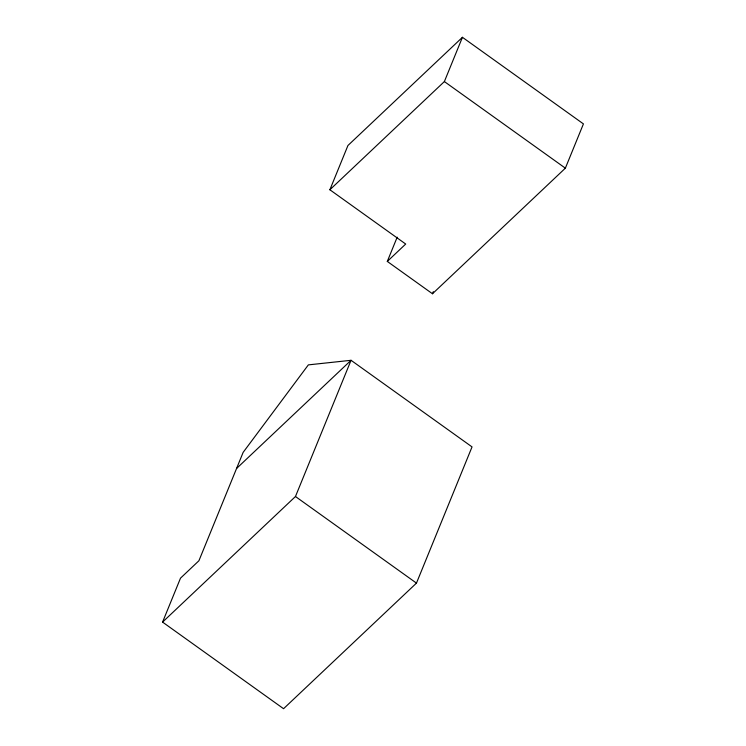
<?xml version="1.0" encoding="UTF-8"?>
<svg xmlns="http://www.w3.org/2000/svg" width="746" height="746" viewBox="0 0 746 746"><rect width="100%" height="100%" fill="white"/><g stroke="black" fill="none" stroke-linecap="round" stroke-linejoin="round"><path stroke-width="1.12" d="M387.305 261.426L405.703 244.035L329.881 189.764L347.944 145.498L462.436 37.3L583.428 123.901L565.365 168.167L432.475 293.756L387.305 261.426L397.189 237.181M162.572 622.099L180.504 578.159L198.912 560.759L243.14 452.374L308.359 364.878L351.049 360.299L472.041 446.901L416.464 583.111L283.564 708.7L162.572 622.099L295.463 496.51L351.049 360.299L236.557 468.497M329.881 189.764L444.374 81.566L462.436 37.3M432.475 293.756L433.333 291.649M444.374 81.566L565.365 168.167M295.463 496.51L416.464 583.111"/></g></svg>
